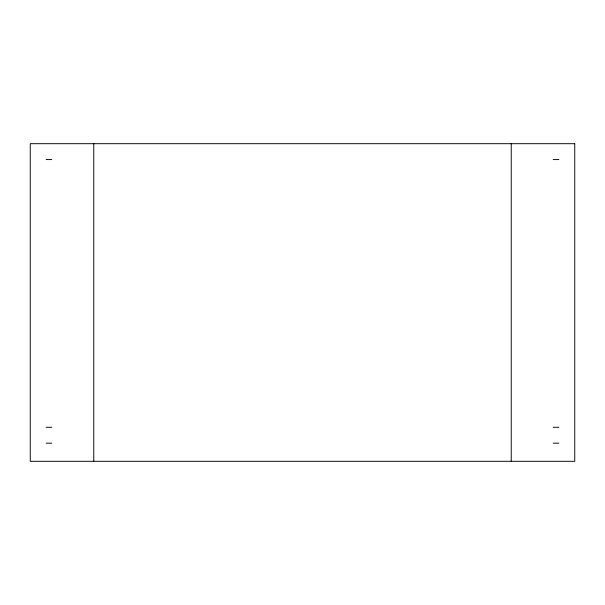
<?xml version="1.0" encoding="UTF-8"?>
<svg xmlns="http://www.w3.org/2000/svg" width="605" height="605" viewBox="0 0 605 605"><rect width="100%" height="100%" fill="white"/><g stroke="black" fill="none" stroke-linecap="round" stroke-linejoin="round"><path stroke-width="0.91" d="M46.131 159.569L51.796 159.569M553.204 159.569L558.869 159.569M46.131 427.281L51.796 427.281M553.204 427.281L558.869 427.281M46.131 443.162L51.796 443.162M553.204 443.162L558.869 443.162M511.225 143.688L511.225 461.312M93.775 143.688L93.775 461.312M574.75 143.688L30.25 143.688L30.25 461.312L574.75 461.312L574.75 143.688"/></g></svg>
